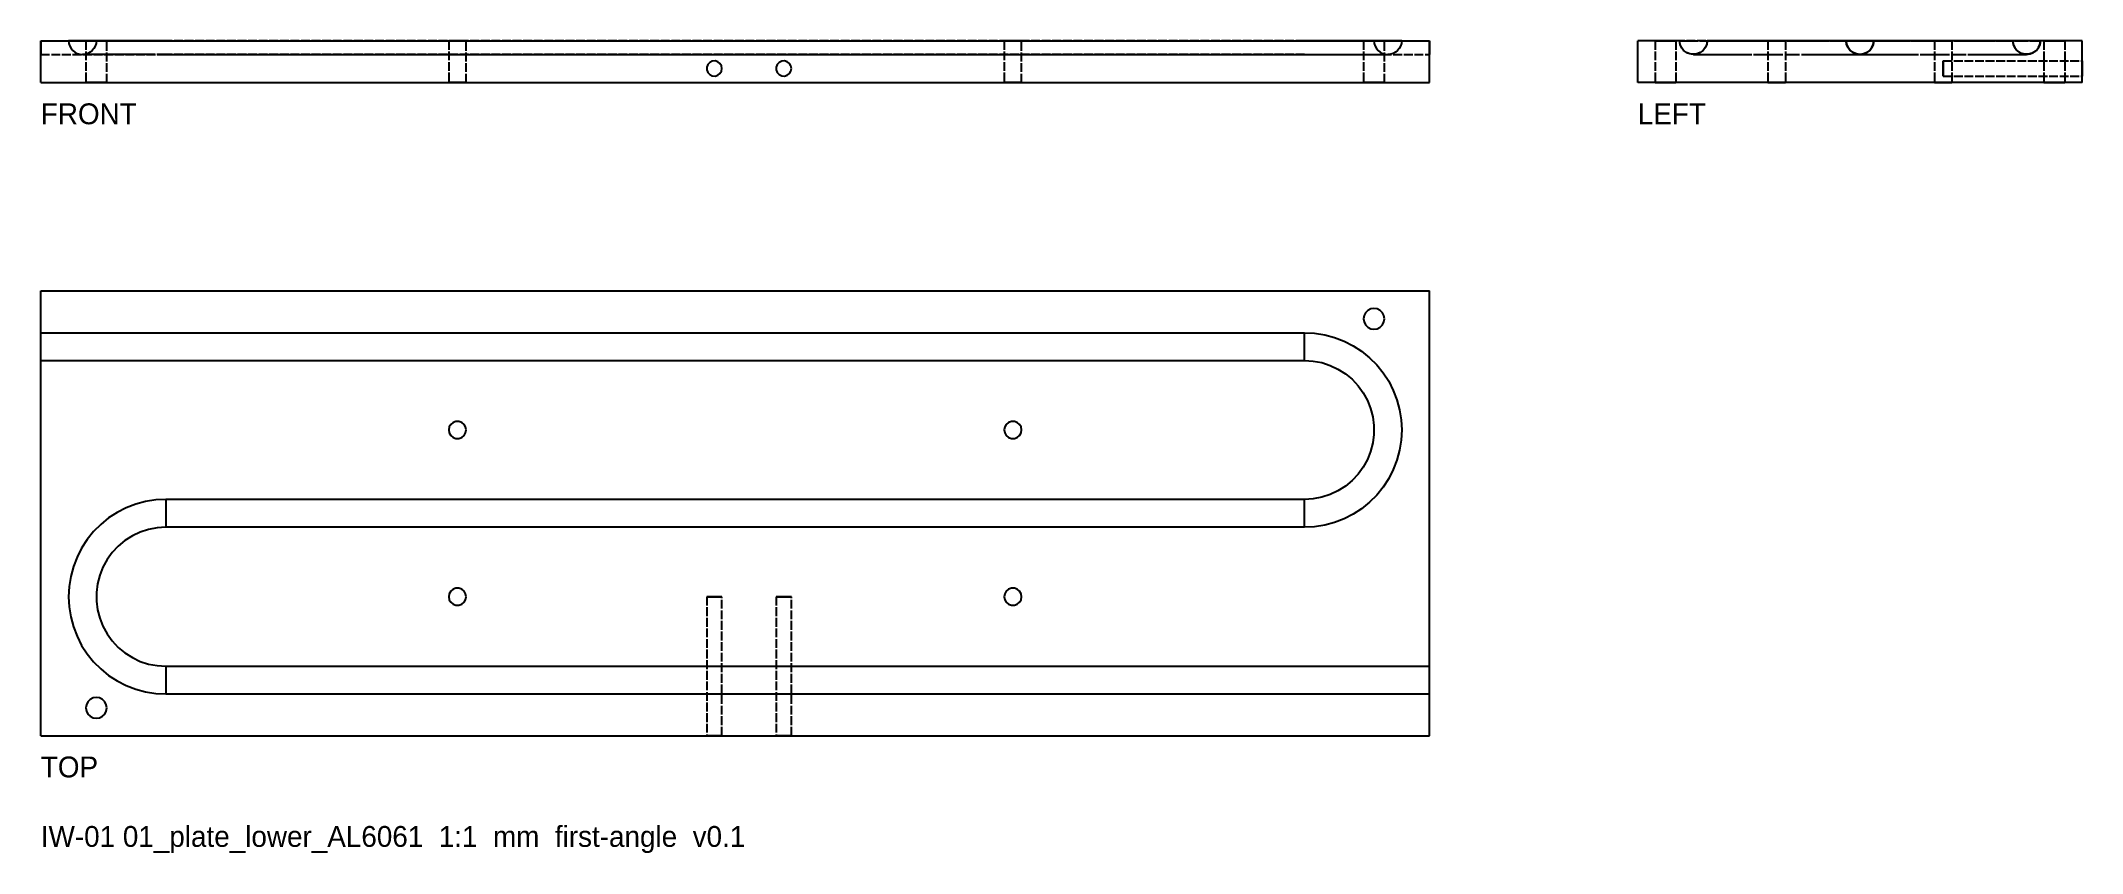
# Model space of a CAD drawing. Header units: millimetres. Extents: x 0 to 294, y -17 to 100.
import ezdxf

# ---------------------------------------------------------------- set-up
doc = ezdxf.new("R2010")
doc.units = ezdxf.units.MM
doc.linetypes.add('DASHED', pattern=[1.524, 1.27, -0.254])
for name, color, linetype in [('HIDDEN', 8, 'DASHED'), ('TEXT', 3, 'Continuous'), ('VISIBLE', 7, 'Continuous')]:
    doc.layers.add(name, color=color, linetype=linetype)

msp = doc.modelspace()

# ---------------------------------------------------------------- linework, layer by layer
at = {"layer": 'HIDDEN'}
for points in [[(0, 100), (0, 99.78), (0, 99.56), (0, 99.35), (0, 99.15), (0, 98.96), (0, 98.78), (0, 98.62), (0, 98.47), (0, 98.35), (0, 98.24), (0, 98.16), (0, 98.1), (0, 98.06), (0, 98.05)], [(0, 98.05), (0, 98.06), (0, 98.1), (0, 98.16), (0, 98.24), (0, 98.35), (0, 98.47), (0, 98.62), (0, 98.78), (0, 98.96), (0, 99.15), (0, 99.35), (0, 99.56), (0, 99.78), (0, 100)], [(0, 94), (0, 100)], [(0, 100), (182, 100)], [(0, 100), (182, 100)], [(0, 100), (200, 100)], [(18, 100), (16.43, 100), (14.88, 100), (13.38, 100), (11.93, 100), (10.55, 100), (9.27, 100), (8.1, 100), (7.05, 100), (6.15, 100), (5.39, 100), (4.79, 100), (4.35, 100), (4.09, 100), (4, 100)], [(4, 100), (4.09, 100), (4.35, 100), (4.79, 100), (5.39, 100), (6.15, 100), (7.05, 100), (8.1, 100), (9.27, 100), (10.55, 100), (11.93, 100), (13.38, 100), (14.88, 100), (16.43, 100), (18, 100)], [(4, 100), (4.05, 99.62), (4.17, 99.25), (4.35, 98.91), (4.6, 98.62), (4.9, 98.38), (5.25, 98.2), (5.62, 98.09), (6, 98.05)], [(8, 100), (7.95, 99.62), (7.83, 99.25), (7.65, 98.91), (7.4, 98.62), (7.1, 98.38), (6.75, 98.2), (6.38, 98.09), (6, 98.05)], [(9.5, 100), (9.46, 100), (9.35, 100), (9.17, 100), (8.94, 100), (8.65, 100), (8.33, 100), (8, 100), (7.67, 100), (7.35, 100), (7.06, 100), (6.83, 100), (6.65, 100), (6.54, 100), (6.5, 100)], [(6.5, 100), (6.54, 100), (6.65, 100), (6.83, 100), (7.06, 100), (7.35, 100), (7.67, 100), (8, 100), (8.33, 100), (8.65, 100), (8.94, 100), (9.17, 100), (9.35, 100), (9.46, 100), (9.5, 100)], [(6.5, 100), (6.5, 94)], [(18, 100), (16.88, 100), (15.77, 100), (14.7, 100), (13.66, 100), (12.68, 100), (11.76, 100), (10.93, 100), (10.18, 100), (9.53, 100), (8.99, 100), (8.56, 100), (8.25, 100), (8.06, 100), (8, 100)], [(8, 100), (8.06, 100), (8.25, 100), (8.56, 100), (8.99, 100), (9.53, 100), (10.18, 100), (10.93, 100), (11.76, 100), (12.68, 100), (13.66, 100), (14.7, 100), (15.77, 100), (16.88, 100), (18, 100)], [(9.5, 94), (9.5, 100)], [(18, 100), (200, 100)], [(182, 100), (18, 100)], [(182, 100), (18, 100)], [(18, 100), (200, 100)], [(61.25, 100), (61.22, 100), (61.13, 100), (60.98, 100), (60.78, 100), (60.54, 100), (60.28, 100), (60, 100), (59.72, 100), (59.46, 100), (59.22, 100), (59.02, 100), (58.87, 100), (58.78, 100), (58.75, 100)], [(58.75, 100), (58.78, 100), (58.87, 100), (59.02, 100), (59.22, 100), (59.46, 100), (59.72, 100), (60, 100), (60.28, 100), (60.54, 100), (60.78, 100), (60.98, 100), (61.13, 100), (61.22, 100), (61.25, 100)], [(61.25, 100), (61.22, 100), (61.13, 100), (60.98, 100), (60.78, 100), (60.54, 100), (60.28, 100), (60, 100), (59.72, 100), (59.46, 100), (59.22, 100), (59.02, 100), (58.87, 100), (58.78, 100), (58.75, 100)], [(58.75, 100), (58.78, 100), (58.87, 100), (59.02, 100), (59.22, 100), (59.46, 100), (59.72, 100), (60, 100), (60.28, 100), (60.54, 100), (60.78, 100), (60.98, 100), (61.13, 100), (61.22, 100), (61.25, 100)], [(58.75, 100), (58.75, 94)], [(58.75, 100), (58.75, 94)], [(61.25, 94), (61.25, 100)], [(61.25, 94), (61.25, 100)], [(141.25, 100), (141.22, 100), (141.13, 100), (140.98, 100), (140.78, 100), (140.54, 100), (140.28, 100), (140, 100), (139.72, 100), (139.46, 100), (139.22, 100), (139.02, 100), (138.87, 100), (138.78, 100), (138.75, 100)], [(138.75, 100), (138.78, 100), (138.87, 100), (139.02, 100), (139.22, 100), (139.46, 100), (139.72, 100), (140, 100), (140.28, 100), (140.54, 100), (140.78, 100), (140.98, 100), (141.13, 100), (141.22, 100), (141.25, 100)], [(141.25, 100), (141.22, 100), (141.13, 100), (140.98, 100), (140.78, 100), (140.54, 100), (140.28, 100), (140, 100), (139.72, 100), (139.46, 100), (139.22, 100), (139.02, 100), (138.87, 100), (138.78, 100), (138.75, 100)], [(138.75, 100), (138.78, 100), (138.87, 100), (139.02, 100), (139.22, 100), (139.46, 100), (139.72, 100), (140, 100), (140.28, 100), (140.54, 100), (140.78, 100), (140.98, 100), (141.13, 100), (141.22, 100), (141.25, 100)], [(138.75, 100), (138.75, 94)], [(138.75, 100), (138.75, 94)], [(141.25, 94), (141.25, 100)], [(141.25, 94), (141.25, 100)], [(182, 100), (183.12, 100), (184.23, 100), (185.3, 100), (186.34, 100), (187.32, 100), (188.24, 100), (189.07, 100), (189.82, 100), (190.47, 100), (191.01, 100), (191.44, 100), (191.75, 100), (191.94, 100), (192, 100)], [(192, 100), (191.94, 100), (191.75, 100), (191.44, 100), (191.01, 100), (190.47, 100), (189.82, 100), (189.07, 100), (188.24, 100), (187.32, 100), (186.34, 100), (185.3, 100), (184.23, 100), (183.12, 100), (182, 100)], [(182, 100), (183.57, 100), (185.12, 100), (186.62, 100), (188.07, 100), (189.45, 100), (190.73, 100), (191.9, 100), (192.95, 100), (193.85, 100), (194.61, 100), (195.21, 100), (195.65, 100), (195.91, 100), (196, 100)], [(196, 100), (195.91, 100), (195.65, 100), (195.21, 100), (194.61, 100), (193.85, 100), (192.95, 100), (191.9, 100), (190.73, 100), (189.45, 100), (188.07, 100), (186.62, 100), (185.12, 100), (183.57, 100), (182, 100)], [(193.5, 100), (193.46, 100), (193.35, 100), (193.17, 100), (192.94, 100), (192.65, 100), (192.33, 100), (192, 100), (191.67, 100), (191.35, 100), (191.06, 100), (190.83, 100), (190.65, 100), (190.54, 100), (190.5, 100)], [(190.5, 100), (190.54, 100), (190.65, 100), (190.83, 100), (191.06, 100), (191.35, 100), (191.67, 100), (192, 100), (192.33, 100), (192.65, 100), (192.94, 100), (193.17, 100), (193.35, 100), (193.46, 100), (193.5, 100)], [(190.5, 100), (190.5, 94)], [(192, 100), (192.05, 99.62), (192.17, 99.25), (192.35, 98.91), (192.6, 98.62), (192.9, 98.38), (193.25, 98.2), (193.62, 98.09), (194, 98.05)], [(193.5, 94), (193.5, 100)], [(196, 100), (195.95, 99.62), (195.83, 99.25), (195.65, 98.91), (195.4, 98.62), (195.1, 98.38), (194.75, 98.2), (194.38, 98.09), (194, 98.05)], [(200, 94), (200, 100)], [(200, 100), (200, 99.78), (200, 99.56), (200, 99.35), (200, 99.15), (200, 98.96), (200, 98.78), (200, 98.62), (200, 98.47), (200, 98.35), (200, 98.24), (200, 98.16), (200, 98.1), (200, 98.06), (200, 98.05)], [(200, 98.05), (200, 98.06), (200, 98.1), (200, 98.16), (200, 98.24), (200, 98.35), (200, 98.47), (200, 98.62), (200, 98.78), (200, 98.96), (200, 99.15), (200, 99.35), (200, 99.56), (200, 99.78), (200, 100)], [(284, 100), (230, 100)], [(230, 94), (230, 100)], [(234, 100), (233.83, 100), (233.67, 100), (233.5, 100), (233.35, 100), (233.2, 100), (233.06, 100), (232.94, 100), (232.83, 100), (232.73, 100), (232.65, 100), (232.58, 100), (232.54, 100), (232.51, 100), (232.5, 100)], [(232.5, 100), (232.54, 100), (232.65, 100), (232.83, 100), (233.06, 100), (233.35, 100), (233.67, 100), (234, 100), (234.33, 100), (234.65, 100), (234.94, 100), (235.17, 100), (235.35, 100), (235.46, 100), (235.5, 100)], [(232.5, 100), (232.5, 94)], [(235.5, 100), (235.49, 100), (235.46, 100), (235.42, 100), (235.35, 100), (235.27, 100), (235.17, 100), (235.06, 100), (234.94, 100), (234.8, 100), (234.65, 100), (234.5, 100), (234.33, 100), (234.17, 100), (234, 100)], [(235.5, 100), (235.5, 94)], [(236, 100), (236.35, 100), (237.39, 100), (239.05, 100), (241.27, 100), (243.93, 100), (246.88, 100), (250, 100), (253.12, 100), (256.07, 100), (258.73, 100), (260.95, 100), (262.61, 100), (263.65, 100), (264, 100)], [(238, 98.05), (237.49, 98.12), (237.01, 98.31), (236.6, 98.62), (236.28, 99.02), (236.08, 99.49), (236, 100)], [(240, 100), (239.92, 99.49), (239.72, 99.02), (239.4, 98.62), (238.99, 98.31), (238.51, 98.12), (238, 98.05)], [(240, 100), (240.25, 100), (240.99, 100), (242.18, 100), (243.76, 100), (245.66, 100), (247.77, 100), (250, 100), (252.23, 100), (254.34, 100), (256.24, 100), (257.82, 100), (259.01, 100), (259.75, 100), (260, 100)], [(250, 100), (249.86, 100), (249.72, 100), (249.59, 100), (249.46, 100), (249.33, 100), (249.22, 100), (249.12, 100), (249.02, 100), (248.94, 100), (248.87, 100), (248.82, 100), (248.78, 100), (248.76, 100), (248.75, 100)], [(248.75, 100), (248.78, 100), (248.87, 100), (249.02, 100), (249.22, 100), (249.46, 100), (249.72, 100), (250, 100), (250.28, 100), (250.54, 100), (250.78, 100), (250.98, 100), (251.13, 100), (251.22, 100), (251.25, 100)], [(250, 100), (249.86, 100), (249.72, 100), (249.59, 100), (249.46, 100), (249.33, 100), (249.22, 100), (249.12, 100), (249.02, 100), (248.94, 100), (248.87, 100), (248.82, 100), (248.78, 100), (248.76, 100), (248.75, 100)], [(248.75, 100), (248.78, 100), (248.87, 100), (249.02, 100), (249.22, 100), (249.46, 100), (249.72, 100), (250, 100), (250.28, 100), (250.54, 100), (250.78, 100), (250.98, 100), (251.13, 100), (251.22, 100), (251.25, 100)], [(248.75, 100), (248.75, 94)], [(248.75, 100), (248.75, 94)], [(251.25, 100), (251.24, 100), (251.22, 100), (251.18, 100), (251.13, 100), (251.06, 100), (250.98, 100), (250.88, 100), (250.78, 100), (250.67, 100), (250.54, 100), (250.41, 100), (250.28, 100), (250.14, 100), (250, 100)], [(251.25, 100), (251.24, 100), (251.22, 100), (251.18, 100), (251.13, 100), (251.06, 100), (250.98, 100), (250.88, 100), (250.78, 100), (250.67, 100), (250.54, 100), (250.41, 100), (250.28, 100), (250.14, 100), (250, 100)], [(251.25, 100), (251.25, 94)], [(251.25, 100), (251.25, 94)], [(260, 100), (260.35, 100), (261.39, 100), (263.05, 100), (265.27, 100), (267.93, 100), (270.88, 100), (274, 100), (277.12, 100), (280.07, 100), (282.73, 100), (284.95, 100), (286.61, 100), (287.65, 100), (288, 100)], [(262, 98.05), (261.49, 98.12), (261.01, 98.31), (260.6, 98.62), (260.28, 99.02), (260.08, 99.49), (260, 100)], [(260, 100), (260.08, 99.49), (260.28, 99.02), (260.6, 98.62), (261.01, 98.31), (261.49, 98.12), (262, 98.05)], [(264, 100), (263.92, 99.49), (263.72, 99.02), (263.4, 98.62), (262.99, 98.31), (262.51, 98.12), (262, 98.05)], [(262, 98.05), (262.51, 98.12), (262.99, 98.31), (263.4, 98.62), (263.72, 99.02), (263.92, 99.49), (264, 100)], [(264, 100), (264.25, 100), (264.99, 100), (266.18, 100), (267.76, 100), (269.66, 100), (271.77, 100), (274, 100), (276.23, 100), (278.34, 100), (280.24, 100), (281.82, 100), (283.01, 100), (283.75, 100), (284, 100)], [(274, 100), (273.86, 100), (273.72, 100), (273.59, 100), (273.46, 100), (273.33, 100), (273.22, 100), (273.12, 100), (273.02, 100), (272.94, 100), (272.87, 100), (272.82, 100), (272.78, 100), (272.76, 100), (272.75, 100)], [(272.75, 100), (272.78, 100), (272.87, 100), (273.02, 100), (273.22, 100), (273.46, 100), (273.72, 100), (274, 100), (274.28, 100), (274.54, 100), (274.78, 100), (274.98, 100), (275.13, 100), (275.22, 100), (275.25, 100)], [(274, 100), (273.86, 100), (273.72, 100), (273.59, 100), (273.46, 100), (273.33, 100), (273.22, 100), (273.12, 100), (273.02, 100), (272.94, 100), (272.87, 100), (272.82, 100), (272.78, 100), (272.76, 100), (272.75, 100)], [(272.75, 100), (272.78, 100), (272.87, 100), (273.02, 100), (273.22, 100), (273.46, 100), (273.72, 100), (274, 100), (274.28, 100), (274.54, 100), (274.78, 100), (274.98, 100), (275.13, 100), (275.22, 100), (275.25, 100)], [(272.75, 100), (272.75, 94)], [(272.75, 100), (272.75, 94)], [(275.25, 100), (275.24, 100), (275.22, 100), (275.18, 100), (275.13, 100), (275.06, 100), (274.98, 100), (274.88, 100), (274.78, 100), (274.67, 100), (274.54, 100), (274.41, 100), (274.28, 100), (274.14, 100), (274, 100)], [(275.25, 100), (275.24, 100), (275.22, 100), (275.18, 100), (275.13, 100), (275.06, 100), (274.98, 100), (274.88, 100), (274.78, 100), (274.67, 100), (274.54, 100), (274.41, 100), (274.28, 100), (274.14, 100), (274, 100)], [(275.25, 100), (275.25, 94)], [(275.25, 100), (275.25, 94)], [(288, 100), (287.91, 99.45), (287.67, 98.94), (287.29, 98.52), (286.82, 98.23), (286.28, 98.07), (285.72, 98.07), (285.18, 98.23), (284.71, 98.52), (284.33, 98.94), (284.09, 99.45), (284, 100)], [(284, 100), (284.08, 99.49), (284.28, 99.02), (284.6, 98.62), (285.01, 98.31), (285.49, 98.12), (286, 98.05)], [(286, 98.05), (286.51, 98.12), (286.99, 98.31), (287.4, 98.62), (287.72, 99.02), (287.92, 99.49), (288, 100)], [(294, 100), (288, 100)], [(290, 100), (289.83, 100), (289.67, 100), (289.5, 100), (289.35, 100), (289.2, 100), (289.06, 100), (288.94, 100), (288.83, 100), (288.73, 100), (288.65, 100), (288.58, 100), (288.54, 100), (288.51, 100), (288.5, 100)], [(288.5, 100), (288.54, 100), (288.65, 100), (288.83, 100), (289.06, 100), (289.35, 100), (289.67, 100), (290, 100), (290.33, 100), (290.65, 100), (290.94, 100), (291.17, 100), (291.35, 100), (291.46, 100), (291.5, 100)], [(288.5, 100), (288.5, 94)], [(291.5, 100), (291.49, 100), (291.46, 100), (291.42, 100), (291.35, 100), (291.27, 100), (291.17, 100), (291.06, 100), (290.94, 100), (290.8, 100), (290.65, 100), (290.5, 100), (290.33, 100), (290.17, 100), (290, 100)], [(291.5, 100), (291.5, 94)], [(294, 94), (294, 100)], [(0, 98.05), (182, 98.05)], [(18, 98.05), (15.71, 98.05), (13.5, 98.05), (12.45, 98.05), (11.45, 98.05), (10.52, 98.05), (9.65, 98.05), (8.83, 98.05), (8.1, 98.05), (7.47, 98.05), (6.95, 98.05), (6.54, 98.05), (6.24, 98.05), (6.06, 98.05), (6, 98.05)], [(18, 98.05), (14.74, 98.05), (13.19, 98.05), (11.73, 98.05), (10.39, 98.05), (9.19, 98.05), (8.65, 98.05), (8.15, 98.05), (7.71, 98.05), (7.31, 98.05), (6.74, 98.05), (6.33, 98.05), (6.19, 98.05), (6.08, 98.05), (6.02, 98.05), (6, 98.05)], [(18, 98.05), (200, 98.05)], [(182, 98.05), (18, 98.05)], [(98.1, 96.02), (98.03, 96.42), (97.81, 96.76), (97.49, 97), (97.1, 97.12), (96.7, 97.08), (96.34, 96.9), (96.06, 96.6), (95.92, 96.22), (95.92, 95.82), (96.06, 95.44), (96.34, 95.14), (96.7, 94.96), (97.1, 94.92), (97.49, 95.04), (97.81, 95.28), (98.03, 95.62), (98.1, 96.02)], [(108.1, 96.02), (108.03, 96.42), (107.81, 96.76), (107.49, 97), (107.1, 97.12), (106.7, 97.08), (106.34, 96.9), (106.06, 96.6), (105.92, 96.22), (105.92, 95.82), (106.06, 95.44), (106.34, 95.14), (106.7, 94.96), (107.1, 94.92), (107.49, 95.04), (107.81, 95.28), (108.03, 95.62), (108.1, 96.02)], [(182, 98.05), (184.34, 98.05), (186.59, 98.05), (187.66, 98.05), (188.67, 98.05), (189.61, 98.05), (190.49, 98.05), (191.28, 98.05), (191.98, 98.05), (192.58, 98.05), (193.09, 98.05), (193.48, 98.05), (193.77, 98.05), (193.94, 98.05), (194, 98.05)], [(182, 98.05), (184.34, 98.05), (186.59, 98.05), (187.66, 98.05), (188.67, 98.05), (189.61, 98.05), (190.48, 98.05), (191.28, 98.05), (191.98, 98.05), (192.58, 98.05), (193.09, 98.05), (193.48, 98.05), (193.77, 98.05), (193.94, 98.05), (194, 98.05)], [(238, 98.05), (238.05, 98.05), (238.22, 98.05), (238.5, 98.05), (238.88, 98.05), (239.37, 98.05), (239.95, 98.05), (240.62, 98.05), (241.39, 98.05), (242.23, 98.05), (243.14, 98.05), (244.12, 98.05), (245.16, 98.05), (247.35, 98.05), (249.64, 98.05), (252.03, 98.05), (254.34, 98.05), (255.44, 98.05), (256.48, 98.05), (257.46, 98.05), (258.36, 98.05), (259.17, 98.05), (259.9, 98.05), (260.53, 98.05), (261.05, 98.05), (261.46, 98.05), (261.76, 98.05), (261.94, 98.05), (262, 98.05)], [(262, 98.05), (262.05, 98.05), (262.22, 98.05), (262.5, 98.05), (262.88, 98.05), (263.37, 98.05), (263.95, 98.05), (264.62, 98.05), (265.39, 98.05), (266.23, 98.05), (267.14, 98.05), (268.12, 98.05), (269.16, 98.05), (271.35, 98.05), (273.64, 98.05), (276.03, 98.05), (278.34, 98.05), (279.44, 98.05), (280.48, 98.05), (281.46, 98.05), (282.36, 98.05), (283.17, 98.05), (283.9, 98.05), (284.53, 98.05), (285.05, 98.05), (285.46, 98.05), (285.76, 98.05), (285.94, 98.05), (286, 98.05)], [(274, 96.02), (274, 96.14), (274, 96.26), (274, 96.38), (274, 96.5), (274, 96.61), (274, 96.71), (274, 96.8), (274, 96.88), (274, 96.95), (274, 97.01), (274, 97.06), (274, 97.09), (274, 97.11), (274, 97.12)], [(274, 97.12), (274, 97.09), (274, 97.01), (274, 96.88), (274, 96.71), (274, 96.5), (274, 96.26), (274, 96.02), (274, 95.78), (274, 95.54), (274, 95.33), (274, 95.16), (274, 95.03), (274, 94.95), (274, 94.92)], [(274, 96.02), (274, 96.14), (274, 96.26), (274, 96.38), (274, 96.5), (274, 96.61), (274, 96.71), (274, 96.8), (274, 96.88), (274, 96.95), (274, 97.01), (274, 97.06), (274, 97.09), (274, 97.11), (274, 97.12)], [(274, 97.12), (274, 97.09), (274, 97.01), (274, 96.88), (274, 96.71), (274, 96.5), (274, 96.26), (274, 96.02), (274, 95.78), (274, 95.54), (274, 95.33), (274, 95.16), (274, 95.03), (274, 94.95), (274, 94.92)], [(274, 97.12), (294, 97.12)], [(274, 97.12), (294, 97.12)], [(294, 96.02), (294, 96.14), (294, 96.26), (294, 96.38), (294, 96.5), (294, 96.61), (294, 96.71), (294, 96.8), (294, 96.88), (294, 96.95), (294, 97.01), (294, 97.06), (294, 97.09), (294, 97.11), (294, 97.12)], [(294, 97.12), (294, 97.09), (294, 97.01), (294, 96.88), (294, 96.71), (294, 96.5), (294, 96.26), (294, 96.02), (294, 95.78), (294, 95.54), (294, 95.33), (294, 95.16), (294, 95.03), (294, 94.95), (294, 94.92)], [(294, 96.02), (294, 96.14), (294, 96.26), (294, 96.38), (294, 96.5), (294, 96.61), (294, 96.71), (294, 96.8), (294, 96.88), (294, 96.95), (294, 97.01), (294, 97.06), (294, 97.09), (294, 97.11), (294, 97.12)], [(294, 97.12), (294, 97.09), (294, 97.01), (294, 96.88), (294, 96.71), (294, 96.5), (294, 96.26), (294, 96.02), (294, 95.78), (294, 95.54), (294, 95.33), (294, 95.16), (294, 95.03), (294, 94.95), (294, 94.92)], [(274, 94.92), (274, 94.93), (274, 94.95), (274, 94.98), (274, 95.03), (274, 95.09), (274, 95.16), (274, 95.24), (274, 95.33), (274, 95.43), (274, 95.54), (274, 95.66), (274, 95.78), (274, 95.9), (274, 96.02)], [(274, 94.92), (274, 94.93), (274, 94.95), (274, 94.98), (274, 95.03), (274, 95.09), (274, 95.16), (274, 95.24), (274, 95.33), (274, 95.43), (274, 95.54), (274, 95.66), (274, 95.78), (274, 95.9), (274, 96.02)], [(274, 94.92), (294, 94.92)], [(274, 94.92), (294, 94.92)], [(294, 94.92), (294, 94.93), (294, 94.95), (294, 94.98), (294, 95.03), (294, 95.09), (294, 95.16), (294, 95.24), (294, 95.33), (294, 95.43), (294, 95.54), (294, 95.66), (294, 95.78), (294, 95.9), (294, 96.02)], [(294, 94.92), (294, 94.93), (294, 94.95), (294, 94.98), (294, 95.03), (294, 95.09), (294, 95.16), (294, 95.24), (294, 95.33), (294, 95.43), (294, 95.54), (294, 95.66), (294, 95.78), (294, 95.9), (294, 96.02)], [(0, 94), (200, 94)], [(9.5, 94), (9.46, 94), (9.35, 94), (9.17, 94), (8.94, 94), (8.65, 94), (8.33, 94), (8, 94), (7.67, 94), (7.35, 94), (7.06, 94), (6.83, 94), (6.65, 94), (6.54, 94), (6.5, 94)], [(6.5, 94), (6.54, 94), (6.65, 94), (6.83, 94), (7.06, 94), (7.35, 94), (7.67, 94), (8, 94), (8.33, 94), (8.65, 94), (8.94, 94), (9.17, 94), (9.35, 94), (9.46, 94), (9.5, 94)], [(61.25, 94), (61.22, 94), (61.13, 94), (60.98, 94), (60.78, 94), (60.54, 94), (60.28, 94), (60, 94), (59.72, 94), (59.46, 94), (59.22, 94), (59.02, 94), (58.87, 94), (58.78, 94), (58.75, 94)], [(58.75, 94), (58.78, 94), (58.87, 94), (59.02, 94), (59.22, 94), (59.46, 94), (59.72, 94), (60, 94), (60.28, 94), (60.54, 94), (60.78, 94), (60.98, 94), (61.13, 94), (61.22, 94), (61.25, 94)], [(61.25, 94), (61.22, 94), (61.13, 94), (60.98, 94), (60.78, 94), (60.54, 94), (60.28, 94), (60, 94), (59.72, 94), (59.46, 94), (59.22, 94), (59.02, 94), (58.87, 94), (58.78, 94), (58.75, 94)], [(58.75, 94), (58.78, 94), (58.87, 94), (59.02, 94), (59.22, 94), (59.46, 94), (59.72, 94), (60, 94), (60.28, 94), (60.54, 94), (60.78, 94), (60.98, 94), (61.13, 94), (61.22, 94), (61.25, 94)], [(141.25, 94), (141.22, 94), (141.13, 94), (140.98, 94), (140.78, 94), (140.54, 94), (140.28, 94), (140, 94), (139.72, 94), (139.46, 94), (139.22, 94), (139.02, 94), (138.87, 94), (138.78, 94), (138.75, 94)], [(138.75, 94), (138.78, 94), (138.87, 94), (139.02, 94), (139.22, 94), (139.46, 94), (139.72, 94), (140, 94), (140.28, 94), (140.54, 94), (140.78, 94), (140.98, 94), (141.13, 94), (141.22, 94), (141.25, 94)], [(141.25, 94), (141.22, 94), (141.13, 94), (140.98, 94), (140.78, 94), (140.54, 94), (140.28, 94), (140, 94), (139.72, 94), (139.46, 94), (139.22, 94), (139.02, 94), (138.87, 94), (138.78, 94), (138.75, 94)], [(138.75, 94), (138.78, 94), (138.87, 94), (139.02, 94), (139.22, 94), (139.46, 94), (139.72, 94), (140, 94), (140.28, 94), (140.54, 94), (140.78, 94), (140.98, 94), (141.13, 94), (141.22, 94), (141.25, 94)], [(193.5, 94), (193.46, 94), (193.35, 94), (193.17, 94), (192.94, 94), (192.65, 94), (192.33, 94), (192, 94), (191.67, 94), (191.35, 94), (191.06, 94), (190.83, 94), (190.65, 94), (190.54, 94), (190.5, 94)], [(190.5, 94), (190.54, 94), (190.65, 94), (190.83, 94), (191.06, 94), (191.35, 94), (191.67, 94), (192, 94), (192.33, 94), (192.65, 94), (192.94, 94), (193.17, 94), (193.35, 94), (193.46, 94), (193.5, 94)], [(294, 94), (230, 94)], [(234, 94), (233.83, 94), (233.67, 94), (233.5, 94), (233.35, 94), (233.2, 94), (233.06, 94), (232.94, 94), (232.83, 94), (232.73, 94), (232.65, 94), (232.58, 94), (232.54, 94), (232.51, 94), (232.5, 94)], [(232.5, 94), (232.54, 94), (232.65, 94), (232.83, 94), (233.06, 94), (233.35, 94), (233.67, 94), (234, 94), (234.33, 94), (234.65, 94), (234.94, 94), (235.17, 94), (235.35, 94), (235.46, 94), (235.5, 94)], [(235.5, 94), (235.49, 94), (235.46, 94), (235.42, 94), (235.35, 94), (235.27, 94), (235.17, 94), (235.06, 94), (234.94, 94), (234.8, 94), (234.65, 94), (234.5, 94), (234.33, 94), (234.17, 94), (234, 94)], [(250, 94), (249.86, 94), (249.72, 94), (249.59, 94), (249.46, 94), (249.33, 94), (249.22, 94), (249.12, 94), (249.02, 94), (248.94, 94), (248.87, 94), (248.82, 94), (248.78, 94), (248.76, 94), (248.75, 94)], [(248.75, 94), (248.78, 94), (248.87, 94), (249.02, 94), (249.22, 94), (249.46, 94), (249.72, 94), (250, 94), (250.28, 94), (250.54, 94), (250.78, 94), (250.98, 94), (251.13, 94), (251.22, 94), (251.25, 94)], [(250, 94), (249.86, 94), (249.72, 94), (249.59, 94), (249.46, 94), (249.33, 94), (249.22, 94), (249.12, 94), (249.02, 94), (248.94, 94), (248.87, 94), (248.82, 94), (248.78, 94), (248.76, 94), (248.75, 94)], [(248.75, 94), (248.78, 94), (248.87, 94), (249.02, 94), (249.22, 94), (249.46, 94), (249.72, 94), (250, 94), (250.28, 94), (250.54, 94), (250.78, 94), (250.98, 94), (251.13, 94), (251.22, 94), (251.25, 94)], [(251.25, 94), (251.24, 94), (251.22, 94), (251.18, 94), (251.13, 94), (251.06, 94), (250.98, 94), (250.88, 94), (250.78, 94), (250.67, 94), (250.54, 94), (250.41, 94), (250.28, 94), (250.14, 94), (250, 94)], [(251.25, 94), (251.24, 94), (251.22, 94), (251.18, 94), (251.13, 94), (251.06, 94), (250.98, 94), (250.88, 94), (250.78, 94), (250.67, 94), (250.54, 94), (250.41, 94), (250.28, 94), (250.14, 94), (250, 94)], [(274, 94), (273.86, 94), (273.72, 94), (273.59, 94), (273.46, 94), (273.33, 94), (273.22, 94), (273.12, 94), (273.02, 94), (272.94, 94), (272.87, 94), (272.82, 94), (272.78, 94), (272.76, 94), (272.75, 94)], [(272.75, 94), (272.78, 94), (272.87, 94), (273.02, 94), (273.22, 94), (273.46, 94), (273.72, 94), (274, 94), (274.28, 94), (274.54, 94), (274.78, 94), (274.98, 94), (275.13, 94), (275.22, 94), (275.25, 94)], [(274, 94), (273.86, 94), (273.72, 94), (273.59, 94), (273.46, 94), (273.33, 94), (273.22, 94), (273.12, 94), (273.02, 94), (272.94, 94), (272.87, 94), (272.82, 94), (272.78, 94), (272.76, 94), (272.75, 94)], [(272.75, 94), (272.78, 94), (272.87, 94), (273.02, 94), (273.22, 94), (273.46, 94), (273.72, 94), (274, 94), (274.28, 94), (274.54, 94), (274.78, 94), (274.98, 94), (275.13, 94), (275.22, 94), (275.25, 94)], [(275.25, 94), (275.24, 94), (275.22, 94), (275.18, 94), (275.13, 94), (275.06, 94), (274.98, 94), (274.88, 94), (274.78, 94), (274.67, 94), (274.54, 94), (274.41, 94), (274.28, 94), (274.14, 94), (274, 94)], [(275.25, 94), (275.24, 94), (275.22, 94), (275.18, 94), (275.13, 94), (275.06, 94), (274.98, 94), (274.88, 94), (274.78, 94), (274.67, 94), (274.54, 94), (274.41, 94), (274.28, 94), (274.14, 94), (274, 94)], [(290, 94), (289.83, 94), (289.67, 94), (289.5, 94), (289.35, 94), (289.2, 94), (289.06, 94), (288.94, 94), (288.83, 94), (288.73, 94), (288.65, 94), (288.58, 94), (288.54, 94), (288.51, 94), (288.5, 94)], [(288.5, 94), (288.54, 94), (288.65, 94), (288.83, 94), (289.06, 94), (289.35, 94), (289.67, 94), (290, 94), (290.33, 94), (290.65, 94), (290.94, 94), (291.17, 94), (291.35, 94), (291.46, 94), (291.5, 94)], [(291.5, 94), (291.49, 94), (291.46, 94), (291.42, 94), (291.35, 94), (291.27, 94), (291.17, 94), (291.06, 94), (290.94, 94), (290.8, 94), (290.65, 94), (290.5, 94), (290.33, 94), (290.17, 94), (290, 94)], [(0, 0), (0, 64)], [(0, 64), (200, 64)], [(200, 0), (200, 64)], [(193.5, 60), (193.43, 60.46), (193.21, 60.88), (192.88, 61.21), (192.46, 61.43), (192, 61.5), (191.54, 61.43), (191.12, 61.21), (190.79, 60.88), (190.57, 60.46), (190.5, 60), (190.57, 59.54), (190.79, 59.12), (191.12, 58.79), (191.54, 58.57), (192, 58.5), (192.46, 58.57), (192.88, 58.79), (193.21, 59.12), (193.43, 59.54), (193.5, 60)], [(61.25, 44), (61.17, 44.43), (60.96, 44.8), (60.62, 45.08), (60.22, 45.23), (59.78, 45.23), (59.38, 45.08), (59.04, 44.8), (58.83, 44.43), (58.75, 44), (58.83, 43.57), (59.04, 43.2), (59.38, 42.92), (59.78, 42.77), (60.22, 42.77), (60.62, 42.92), (60.96, 43.2), (61.17, 43.57), (61.25, 44)], [(141.25, 44), (141.17, 44.43), (140.96, 44.8), (140.62, 45.08), (140.22, 45.23), (139.78, 45.23), (139.38, 45.08), (139.04, 44.8), (138.83, 44.43), (138.75, 44), (138.83, 43.57), (139.04, 43.2), (139.38, 42.92), (139.78, 42.77), (140.22, 42.77), (140.62, 42.92), (140.96, 43.2), (141.17, 43.57), (141.25, 44)], [(61.25, 20), (61.17, 20.43), (60.96, 20.8), (60.62, 21.08), (60.22, 21.23), (59.78, 21.23), (59.38, 21.08), (59.04, 20.8), (58.83, 20.43), (58.75, 20), (58.83, 19.57), (59.04, 19.2), (59.38, 18.92), (59.78, 18.77), (60.22, 18.77), (60.62, 18.92), (60.96, 19.2), (61.17, 19.57), (61.25, 20)], [(141.25, 20), (141.17, 20.43), (140.96, 20.8), (140.62, 21.08), (140.22, 21.23), (139.78, 21.23), (139.38, 21.08), (139.04, 20.8), (138.83, 20.43), (138.75, 20), (138.83, 19.57), (139.04, 19.2), (139.38, 18.92), (139.78, 18.77), (140.22, 18.77), (140.62, 18.92), (140.96, 19.2), (141.17, 19.57), (141.25, 20)], [(98.1, 20), (98.07, 20), (97.99, 20), (97.86, 20), (97.69, 20), (97.48, 20), (97.24, 20), (97, 20), (96.76, 20), (96.52, 20), (96.31, 20), (96.14, 20), (96.01, 20), (95.93, 20), (95.9, 20)], [(95.9, 20), (95.93, 20), (96.01, 20), (96.14, 20), (96.31, 20), (96.52, 20), (96.76, 20), (97, 20), (97.24, 20), (97.48, 20), (97.69, 20), (97.86, 20), (97.99, 20), (98.07, 20), (98.1, 20)], [(95.9, 20), (95.9, 0)], [(98.1, 0), (98.1, 20)], [(108.1, 20), (108.07, 20), (107.99, 20), (107.86, 20), (107.69, 20), (107.48, 20), (107.24, 20), (107, 20), (106.76, 20), (106.52, 20), (106.31, 20), (106.14, 20), (106.01, 20), (105.93, 20), (105.9, 20)], [(105.9, 20), (105.93, 20), (106.01, 20), (106.14, 20), (106.31, 20), (106.52, 20), (106.76, 20), (107, 20), (107.24, 20), (107.48, 20), (107.69, 20), (107.86, 20), (107.99, 20), (108.07, 20), (108.1, 20)], [(105.9, 20), (105.9, 0)], [(108.1, 0), (108.1, 20)], [(9.5, 4), (9.43, 4.46), (9.21, 4.88), (8.88, 5.21), (8.46, 5.43), (8, 5.5), (7.54, 5.43), (7.12, 5.21), (6.79, 4.88), (6.57, 4.46), (6.5, 4), (6.57, 3.54), (6.79, 3.12), (7.12, 2.79), (7.54, 2.57), (8, 2.5), (8.46, 2.57), (8.88, 2.79), (9.21, 3.12), (9.43, 3.54), (9.5, 4)], [(0, 0), (200, 0)], [(98.1, 0), (98.07, 0), (97.99, 0), (97.86, 0), (97.69, 0), (97.48, 0), (97.24, 0), (97, 0), (96.76, 0), (96.52, 0), (96.31, 0), (96.14, 0), (96.01, 0), (95.93, 0), (95.9, 0)], [(95.9, 0), (95.93, 0), (96.01, 0), (96.14, 0), (96.31, 0), (96.52, 0), (96.76, 0), (97, 0), (97.24, 0), (97.48, 0), (97.69, 0), (97.86, 0), (97.99, 0), (98.07, 0), (98.1, 0)], [(108.1, 0), (108.07, 0), (107.99, 0), (107.86, 0), (107.69, 0), (107.48, 0), (107.24, 0), (107, 0), (106.76, 0), (106.52, 0), (106.31, 0), (106.14, 0), (106.01, 0), (105.93, 0), (105.9, 0)], [(105.9, 0), (105.93, 0), (106.01, 0), (106.14, 0), (106.31, 0), (106.52, 0), (106.76, 0), (107, 0), (107.24, 0), (107.48, 0), (107.69, 0), (107.86, 0), (107.99, 0), (108.07, 0), (108.1, 0)]]:
    msp.add_lwpolyline(points, dxfattribs=at)
at = {"layer": 'VISIBLE'}
for points in [[(0, 94), (0, 100)], [(0, 100), (200, 100)], [(200, 94), (200, 100)], [(236, 100), (230, 100)], [(230, 94), (230, 100)], [(240, 100), (239.91, 99.45), (239.67, 98.94), (239.29, 98.52), (238.82, 98.23), (238.28, 98.07), (237.72, 98.07), (237.18, 98.23), (236.71, 98.52), (236.33, 98.94), (236.09, 99.45), (236, 100)], [(294, 100), (240, 100)], [(294, 94), (294, 100)], [(98.1, 96.02), (98.03, 96.42), (97.81, 96.76), (97.49, 97), (97.1, 97.12), (96.7, 97.08), (96.34, 96.9), (96.06, 96.6), (95.92, 96.22), (95.92, 95.82), (96.06, 95.44), (96.34, 95.14), (96.7, 94.96), (97.1, 94.92), (97.49, 95.04), (97.81, 95.28), (98.03, 95.62), (98.1, 96.02)], [(108.1, 96.02), (108.03, 96.42), (107.81, 96.76), (107.49, 97), (107.1, 97.12), (106.7, 97.08), (106.34, 96.9), (106.06, 96.6), (105.92, 96.22), (105.92, 95.82), (106.06, 95.44), (106.34, 95.14), (106.7, 94.96), (107.1, 94.92), (107.49, 95.04), (107.81, 95.28), (108.03, 95.62), (108.1, 96.02)], [(0, 94), (200, 94)], [(294, 94), (230, 94)], [(0, 58), (0, 64)], [(0, 64), (200, 64)], [(200, 10), (200, 64)], [(193.5, 60), (193.43, 60.46), (193.21, 60.88), (192.88, 61.21), (192.46, 61.43), (192, 61.5), (191.54, 61.43), (191.12, 61.21), (190.79, 60.88), (190.57, 60.46), (190.5, 60), (190.57, 59.54), (190.79, 59.12), (191.12, 58.79), (191.54, 58.57), (192, 58.5), (192.46, 58.57), (192.88, 58.79), (193.21, 59.12), (193.43, 59.54), (193.5, 60)], [(0, 54), (0, 54.06), (0, 54.21), (0, 54.45), (0, 54.77), (0, 55.15), (0, 55.56), (0, 56), (0, 56.44), (0, 56.85), (0, 57.23), (0, 57.55), (0, 57.79), (0, 57.94), (0, 58)], [(0, 58), (182, 58)], [(182, 58), (183.46, 57.92), (184.91, 57.69), (186.33, 57.31), (187.69, 56.79), (189, 56.12), (190.23, 55.33), (191.37, 54.4), (192.4, 53.37), (193.33, 52.23), (194.12, 51), (194.79, 49.69), (195.31, 48.33), (195.69, 46.91), (195.92, 45.46), (196, 44), (195.92, 42.54), (195.69, 41.09), (195.31, 39.67), (194.79, 38.31), (194.12, 37), (193.33, 35.77), (192.4, 34.63), (191.37, 33.6), (190.23, 32.67), (189, 31.88), (187.69, 31.21), (186.33, 30.69), (184.91, 30.31), (183.46, 30.08), (182, 30)], [(182, 54), (182, 54.06), (182, 54.21), (182, 54.45), (182, 54.77), (182, 55.15), (182, 55.56), (182, 56), (182, 56.44), (182, 56.85), (182, 57.23), (182, 57.55), (182, 57.79), (182, 57.94), (182, 58)], [(0, 0), (0, 54)], [(0, 54), (182, 54)], [(182, 54), (183.25, 53.92), (184.49, 53.69), (185.68, 53.3), (186.82, 52.76), (187.88, 52.09), (188.85, 51.29), (189.71, 50.37), (190.44, 49.36), (191.05, 48.26), (191.51, 47.09), (191.82, 45.87), (191.98, 44.63), (191.98, 43.37), (191.82, 42.13), (191.51, 40.91), (191.05, 39.74), (190.44, 38.64), (189.71, 37.63), (188.85, 36.71), (187.88, 35.91), (186.82, 35.24), (185.68, 34.7), (184.49, 34.31), (183.25, 34.08), (182, 34)], [(61.25, 44), (61.17, 44.43), (60.96, 44.8), (60.62, 45.08), (60.22, 45.23), (59.78, 45.23), (59.38, 45.08), (59.04, 44.8), (58.83, 44.43), (58.75, 44), (58.83, 43.57), (59.04, 43.2), (59.38, 42.92), (59.78, 42.77), (60.22, 42.77), (60.62, 42.92), (60.96, 43.2), (61.17, 43.57), (61.25, 44)], [(141.25, 44), (141.17, 44.43), (140.96, 44.8), (140.62, 45.08), (140.22, 45.23), (139.78, 45.23), (139.38, 45.08), (139.04, 44.8), (138.83, 44.43), (138.75, 44), (138.83, 43.57), (139.04, 43.2), (139.38, 42.92), (139.78, 42.77), (140.22, 42.77), (140.62, 42.92), (140.96, 43.2), (141.17, 43.57), (141.25, 44)], [(18, 34), (16.54, 33.92), (15.09, 33.69), (13.67, 33.31), (12.31, 32.79), (11, 32.12), (9.77, 31.33), (8.63, 30.4), (7.6, 29.37), (6.67, 28.23), (5.88, 27), (5.21, 25.69), (4.69, 24.33), (4.31, 22.91), (4.08, 21.46), (4, 20), (4.08, 18.54), (4.31, 17.09), (4.69, 15.67), (5.21, 14.31), (5.88, 13), (6.67, 11.77), (7.6, 10.63), (8.63, 9.6), (9.77, 8.67), (11, 7.88), (12.31, 7.21), (13.67, 6.69), (15.09, 6.31), (16.54, 6.08), (18, 6)], [(182, 34), (18, 34)], [(18, 34), (18, 33.94), (18, 33.79), (18, 33.55), (18, 33.23), (18, 32.85), (18, 32.44), (18, 32), (18, 31.56), (18, 31.15), (18, 30.77), (18, 30.45), (18, 30.21), (18, 30.06), (18, 30)], [(182, 30), (182, 30.06), (182, 30.21), (182, 30.45), (182, 30.77), (182, 31.15), (182, 31.56), (182, 32), (182, 32.44), (182, 32.85), (182, 33.23), (182, 33.55), (182, 33.79), (182, 33.94), (182, 34)], [(18, 30), (16.75, 29.92), (15.51, 29.69), (14.32, 29.3), (13.18, 28.76), (12.12, 28.09), (11.15, 27.29), (10.29, 26.37), (9.56, 25.36), (8.95, 24.26), (8.49, 23.09), (8.18, 21.87), (8.02, 20.63), (8.02, 19.37), (8.18, 18.13), (8.49, 16.91), (8.95, 15.74), (9.56, 14.64), (10.29, 13.63), (11.15, 12.71), (12.12, 11.91), (13.18, 11.24), (14.32, 10.7), (15.51, 10.31), (16.75, 10.08), (18, 10)], [(182, 30), (18, 30)], [(61.25, 20), (61.17, 20.43), (60.96, 20.8), (60.62, 21.08), (60.22, 21.23), (59.78, 21.23), (59.38, 21.08), (59.04, 20.8), (58.83, 20.43), (58.75, 20), (58.83, 19.57), (59.04, 19.2), (59.38, 18.92), (59.78, 18.77), (60.22, 18.77), (60.62, 18.92), (60.96, 19.2), (61.17, 19.57), (61.25, 20)], [(141.25, 20), (141.17, 20.43), (140.96, 20.8), (140.62, 21.08), (140.22, 21.23), (139.78, 21.23), (139.38, 21.08), (139.04, 20.8), (138.83, 20.43), (138.75, 20), (138.83, 19.57), (139.04, 19.2), (139.38, 18.92), (139.78, 18.77), (140.22, 18.77), (140.62, 18.92), (140.96, 19.2), (141.17, 19.57), (141.25, 20)], [(18, 10), (200, 10)], [(18, 10), (18, 9.94), (18, 9.79), (18, 9.55), (18, 9.23), (18, 8.85), (18, 8.44), (18, 8), (18, 7.56), (18, 7.15), (18, 6.77), (18, 6.45), (18, 6.21), (18, 6.06), (18, 6)], [(200, 6), (200, 6.06), (200, 6.21), (200, 6.45), (200, 6.77), (200, 7.15), (200, 7.56), (200, 8), (200, 8.44), (200, 8.85), (200, 9.23), (200, 9.55), (200, 9.79), (200, 9.94), (200, 10)], [(18, 6), (200, 6)], [(200, 0), (200, 6)], [(9.5, 4), (9.43, 4.46), (9.21, 4.88), (8.88, 5.21), (8.46, 5.43), (8, 5.5), (7.54, 5.43), (7.12, 5.21), (6.79, 4.88), (6.57, 4.46), (6.5, 4), (6.57, 3.54), (6.79, 3.12), (7.12, 2.79), (7.54, 2.57), (8, 2.5), (8.46, 2.57), (8.88, 2.79), (9.21, 3.12), (9.43, 3.54), (9.5, 4)], [(0, 0), (200, 0)]]:
    msp.add_lwpolyline(points, dxfattribs=at)

# ---------------------------------------------------------------- texts
at = {"layer": 'TEXT'}
for s, p in [('FRONT', (0, 88)), ('LEFT', (230, 88)), ('TOP', (0, -6)), ('IW-01 01_plate_lower_AL6061  1:1  mm  first-angle  v0.1', (0, -16))]:
    msp.add_text(s, height=3, dxfattribs=at).set_placement(p)

doc.saveas('drawing.dxf')
